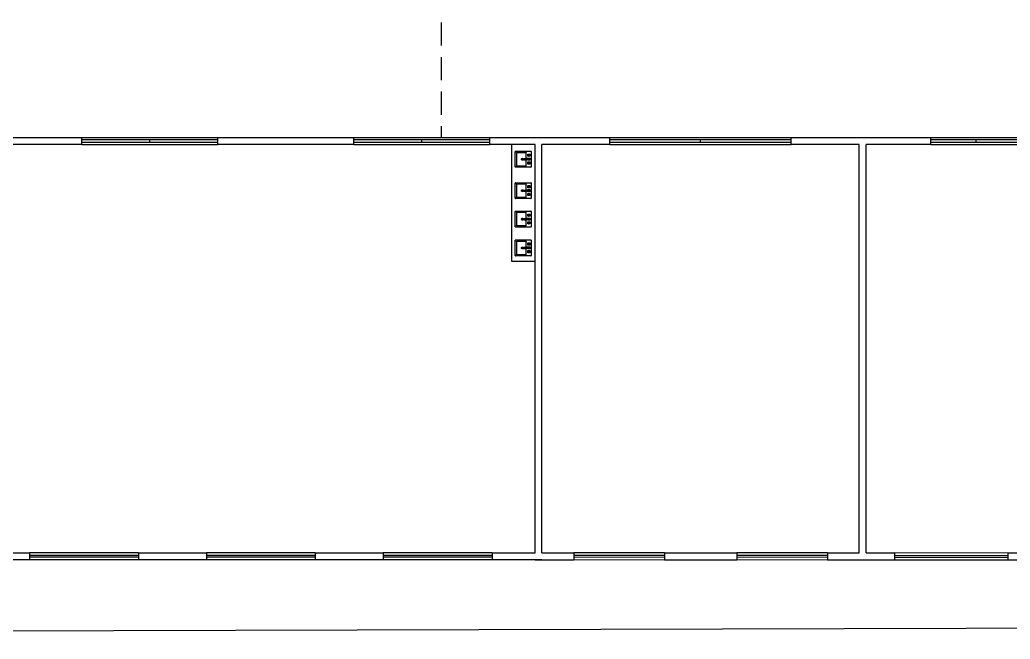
# Model space of a CAD drawing. Header units: centimetres. Extents: x 0 to 779865, y -139216 to 99734.
# Drawn here: x 685636 to 687820, y 9702 to 11067 of the extents above; entities that cross this region are included whole.
import ezdxf

# ---------------------------------------------------------------- set-up
doc = ezdxf.new("R2010")
doc.units = ezdxf.units.CM
doc.header["$LTSCALE"] = 4
doc.linetypes.add('HIDDENX2', pattern=[19.05, 12.7, -6.35])
for name, color, linetype in [('0.1', 1, 'Continuous'), ('0.2', 2, 'Continuous'), ('0.6', 6, 'Continuous'), ('02-CONT', 2, 'Continuous')]:
    doc.layers.add(name, color=color, linetype=linetype)

msp = doc.modelspace()

# ---------------------------------------------------------------- linework, layer by layer
at = {"layer": '0.1', "linetype": 'HIDDENX2'}
msp.add_line((686565.69, 11823.016), (686565.69, 10807.013), dxfattribs=at)
at = {"layer": '0.1'}
for p, q in [((686072.69, 10807.013), (685772.69, 10807.013)), ((685772.69, 10792.013), (686072.69, 10792.013)), ((686672.69, 10807.013), (686372.69, 10807.013)), ((686372.69, 10792.013), (686672.69, 10792.013)), ((687337.69, 10807.013), (686937.69, 10807.013)), ((686937.69, 10792.013), (687337.69, 10792.013)), ((687845.19, 10807.013), (687645.19, 10807.013)), ((687645.19, 10792.013), (687845.19, 10792.013)), ((686728.892, 10776.553), (686728.864, 10776.349)), ((686728.864, 10742.924), (686728.864, 10776.349)), ((686728.976, 10776.743), (686728.892, 10776.553)), ((686729.11, 10776.906), (686728.976, 10776.743)), ((686729.284, 10777.031), (686729.11, 10776.906)), ((686729.486, 10777.11), (686729.284, 10777.031)), ((686729.704, 10777.137), (686729.486, 10777.11)), ((686729.704, 10777.137), (686763.024, 10777.137)), ((686731.43, 10773.943), (686731.459, 10774.147)), ((686731.43, 10773.943), (686731.43, 10745.33)), ((686731.459, 10774.147), (686731.543, 10774.337)), ((686731.677, 10774.5), (686731.543, 10774.337)), ((686731.677, 10774.5), (686731.85, 10774.625)), ((686731.85, 10774.625), (686732.053, 10774.704)), ((686732.053, 10774.704), (686732.27, 10774.73)), ((686732.27, 10774.73), (686752.29, 10774.73)), ((686752.29, 10774.73), (686752.508, 10774.704)), ((686752.508, 10774.704), (686752.71, 10774.625)), ((686752.71, 10774.625), (686752.884, 10774.5)), ((686752.884, 10774.5), (686753.018, 10774.337)), ((686753.018, 10774.337), (686753.102, 10774.147)), ((686753.102, 10774.147), (686753.13, 10773.943)), ((686753.13, 10760.977), (686753.13, 10773.943)), ((686756.28, 10770.648), (686760.89, 10770.648)), ((686756.28, 10766.038), (686756.28, 10770.648)), ((686758.157, 10768.76), (686758.158, 10769.882)), ((686758.158, 10769.882), (686758.174, 10769.942)), ((686758.174, 10769.942), (686758.195, 10769.999)), ((686758.195, 10769.999), (686758.22, 10770.053)), ((686758.22, 10770.053), (686758.249, 10770.103)), ((686758.249, 10770.103), (686758.283, 10770.148)), ((686758.283, 10770.148), (686758.319, 10770.189)), ((686758.319, 10770.189), (686758.359, 10770.224)), ((686758.359, 10770.224), (686758.401, 10770.253)), ((686758.401, 10770.253), (686758.445, 10770.276)), ((686758.445, 10770.276), (686758.491, 10770.293)), ((686758.491, 10770.293), (686758.537, 10770.303)), ((686758.537, 10770.303), (686758.585, 10770.306)), ((686758.585, 10770.306), (686758.632, 10770.303)), ((686758.632, 10770.303), (686758.679, 10770.293)), ((686758.679, 10770.293), (686758.725, 10770.276)), ((686758.725, 10770.276), (686758.769, 10770.253)), ((686758.769, 10770.253), (686758.811, 10770.224)), ((686758.811, 10770.224), (686758.85, 10770.189)), ((686758.85, 10770.189), (686758.887, 10770.148)), ((686758.887, 10770.148), (686758.92, 10770.103)), ((686758.92, 10770.103), (686758.949, 10770.053)), ((686758.949, 10770.053), (686758.975, 10769.999)), ((686758.975, 10769.999), (686758.995, 10769.942)), ((686758.995, 10769.942), (686759.012, 10769.882)), ((686759.012, 10766.804), (686759.012, 10769.882)), ((686760.89, 10770.648), (686760.89, 10766.038)), ((686763.241, 10777.11), (686763.024, 10777.137)), ((686763.444, 10777.031), (686763.241, 10777.11)), ((686763.618, 10776.906), (686763.444, 10777.031)), ((686763.751, 10776.743), (686763.618, 10776.906)), ((686763.835, 10776.553), (686763.751, 10776.743)), ((686763.835, 10776.553), (686763.864, 10776.349)), ((686763.864, 10776.349), (686763.864, 10742.924)), ((686742.618, 10759.637), (686742.69, 10760.149)), ((686742.69, 10759.124), (686742.618, 10759.637)), ((686742.69, 10760.149), (686742.901, 10760.627)), ((686742.901, 10758.646), (686742.69, 10759.124)), ((686742.901, 10760.627), (686743.237, 10761.037)), ((686743.237, 10758.236), (686742.901, 10758.646)), ((686743.237, 10761.037), (686743.674, 10761.352)), ((686743.674, 10757.922), (686743.237, 10758.236)), ((686743.674, 10761.352), (686744.184, 10761.55)), ((686744.184, 10757.724), (686743.674, 10757.922)), ((686743.825, 10759.637), (686743.856, 10759.856)), ((686743.856, 10759.417), (686743.825, 10759.637)), ((686743.856, 10759.856), (686743.946, 10760.061)), ((686743.946, 10759.212), (686743.856, 10759.417)), ((686743.925, 10759.637), (686743.953, 10759.832)), ((686743.953, 10759.441), (686743.925, 10759.637)), ((686743.946, 10760.061), (686744.09, 10760.237)), ((686744.09, 10759.036), (686743.946, 10759.212)), ((686743.953, 10759.832), (686744.033, 10760.014)), ((686744.033, 10759.259), (686743.953, 10759.441)), ((686744.033, 10760.014), (686744.161, 10760.171)), ((686744.161, 10759.103), (686744.033, 10759.259)), ((686744.09, 10760.237), (686744.278, 10760.372)), ((686744.278, 10758.901), (686744.09, 10759.036)), ((686744.161, 10760.171), (686744.328, 10760.291)), ((686744.328, 10758.983), (686744.161, 10759.103)), ((686744.184, 10761.55), (686744.73, 10761.617)), ((686744.73, 10757.656), (686744.184, 10757.724)), ((686744.278, 10760.372), (686744.496, 10760.457)), ((686744.496, 10758.816), (686744.278, 10758.901)), ((686744.328, 10760.291), (686744.522, 10760.366)), ((686744.522, 10758.907), (686744.328, 10758.983)), ((686744.496, 10760.457), (686744.73, 10760.486)), ((686744.73, 10758.787), (686744.496, 10758.816)), ((686744.522, 10760.366), (686744.73, 10760.392)), ((686744.73, 10758.882), (686744.522, 10758.907)), ((686744.73, 10761.617), (686745.277, 10761.55)), ((686744.73, 10760.486), (686744.965, 10760.457)), ((686744.73, 10760.392), (686744.939, 10760.366)), ((686744.939, 10758.907), (686744.73, 10758.882)), ((686744.965, 10758.816), (686744.73, 10758.787)), ((686745.277, 10757.724), (686744.73, 10757.656)), ((686744.939, 10760.366), (686745.133, 10760.291)), ((686745.133, 10758.983), (686744.939, 10758.907)), ((686744.965, 10760.457), (686745.183, 10760.372)), ((686745.183, 10758.901), (686744.965, 10758.816)), ((686745.133, 10760.291), (686745.3, 10760.171)), ((686745.3, 10759.103), (686745.133, 10758.983)), ((686745.183, 10760.372), (686745.371, 10760.237)), ((686745.371, 10759.036), (686745.183, 10758.901)), ((686745.277, 10761.55), (686745.787, 10761.352)), ((686745.787, 10757.922), (686745.277, 10757.724)), ((686745.3, 10760.171), (686745.428, 10760.014)), ((686745.428, 10759.259), (686745.3, 10759.103)), ((686745.371, 10760.237), (686745.515, 10760.061)), ((686745.515, 10759.212), (686745.371, 10759.036)), ((686745.428, 10760.014), (686745.508, 10759.832)), ((686745.508, 10759.441), (686745.428, 10759.259)), ((686745.508, 10759.832), (686745.536, 10759.637)), ((686745.536, 10759.637), (686745.508, 10759.441)), ((686745.515, 10760.061), (686745.605, 10759.856)), ((686745.605, 10759.417), (686745.515, 10759.212)), ((686745.605, 10759.856), (686745.636, 10759.637)), ((686745.636, 10759.637), (686745.605, 10759.417)), ((686745.787, 10761.352), (686746.224, 10761.037)), ((686746.224, 10758.236), (686745.787, 10757.922)), ((686746.224, 10761.037), (686746.56, 10760.627)), ((686746.56, 10758.646), (686746.224, 10758.236)), ((686746.56, 10760.627), (686746.771, 10760.149)), ((686746.771, 10759.124), (686746.56, 10758.646)), ((686746.771, 10760.149), (686746.843, 10759.637)), ((686746.843, 10759.637), (686746.771, 10759.124)), ((686747.725, 10760.977), (686747.725, 10758.296)), ((686747.725, 10760.977), (686753.13, 10760.977)), ((686747.725, 10758.296), (686753.13, 10758.296)), ((686756.28, 10760.977), (686753.13, 10760.977)), ((686753.13, 10745.33), (686753.13, 10758.296)), ((686756.28, 10758.296), (686753.13, 10758.296)), ((686760.89, 10766.038), (686756.28, 10766.038)), ((686756.28, 10760.977), (686756.28, 10761.942)), ((686756.28, 10761.942), (686760.89, 10761.942)), ((686756.28, 10760.977), (686759.012, 10760.977)), ((686756.28, 10757.332), (686756.28, 10758.296)), ((686759.012, 10758.296), (686756.28, 10758.296)), ((686760.89, 10757.332), (686756.28, 10757.332)), ((686756.28, 10748.965), (686756.28, 10753.575)), ((686756.28, 10753.575), (686760.89, 10753.575)), ((686760.89, 10748.965), (686756.28, 10748.965)), ((686758.157, 10768.756), (686758.157, 10768.76)), ((686758.157, 10768.76), (686758.158, 10766.804)), ((686758.158, 10752.809), (686758.157, 10751.678)), ((686758.157, 10751.678), (686758.157, 10751.681)), ((686758.157, 10751.678), (686758.158, 10749.73)), ((686758.158, 10766.804), (686758.174, 10766.744)), ((686758.158, 10752.809), (686758.174, 10752.869)), ((686758.158, 10749.73), (686758.174, 10749.671)), ((686758.174, 10766.744), (686758.195, 10766.687)), ((686758.174, 10752.869), (686758.195, 10752.926)), ((686758.174, 10749.671), (686758.195, 10749.614)), ((686758.195, 10766.687), (686758.22, 10766.633)), ((686758.195, 10752.926), (686758.22, 10752.98)), ((686758.195, 10749.614), (686758.22, 10749.56)), ((686758.22, 10766.633), (686758.249, 10766.583)), ((686758.22, 10752.98), (686758.249, 10753.03)), ((686758.22, 10749.56), (686758.249, 10749.51)), ((686758.249, 10766.583), (686758.283, 10766.538)), ((686758.249, 10753.03), (686758.283, 10753.075)), ((686758.249, 10749.51), (686758.283, 10749.464)), ((686758.283, 10766.538), (686758.319, 10766.497)), ((686758.283, 10753.075), (686758.319, 10753.116)), ((686758.283, 10749.464), (686758.319, 10749.424)), ((686758.319, 10766.497), (686758.359, 10766.462)), ((686758.319, 10753.116), (686758.359, 10753.151)), ((686758.319, 10749.424), (686758.359, 10749.389)), ((686758.359, 10766.462), (686758.401, 10766.433)), ((686758.359, 10753.151), (686758.401, 10753.18)), ((686758.359, 10749.389), (686758.401, 10749.36)), ((686758.401, 10766.433), (686758.445, 10766.41)), ((686758.401, 10753.18), (686758.445, 10753.203)), ((686758.401, 10749.36), (686758.445, 10749.337)), ((686758.445, 10766.41), (686758.491, 10766.393)), ((686758.445, 10753.203), (686758.491, 10753.22)), ((686758.445, 10749.337), (686758.491, 10749.32)), ((686758.491, 10766.393), (686758.537, 10766.383)), ((686758.491, 10753.22), (686758.537, 10753.23)), ((686758.491, 10749.32), (686758.537, 10749.31)), ((686758.537, 10766.383), (686758.585, 10766.38)), ((686758.537, 10753.23), (686758.585, 10753.233)), ((686758.537, 10749.31), (686758.585, 10749.306)), ((686758.585, 10766.38), (686758.632, 10766.383)), ((686758.585, 10753.233), (686758.632, 10753.23)), ((686758.585, 10749.306), (686758.632, 10749.31)), ((686758.632, 10766.383), (686758.679, 10766.393)), ((686758.632, 10753.23), (686758.679, 10753.22)), ((686758.632, 10749.31), (686758.679, 10749.32)), ((686758.679, 10766.393), (686758.725, 10766.41)), ((686758.679, 10753.22), (686758.725, 10753.203)), ((686758.679, 10749.32), (686758.725, 10749.337)), ((686758.725, 10766.41), (686758.769, 10766.433)), ((686758.725, 10753.203), (686758.769, 10753.18)), ((686758.725, 10749.337), (686758.769, 10749.36)), ((686758.769, 10766.433), (686758.811, 10766.462)), ((686758.769, 10753.18), (686758.811, 10753.151)), ((686758.769, 10749.36), (686758.811, 10749.389)), ((686758.811, 10766.462), (686758.85, 10766.497)), ((686758.811, 10753.151), (686758.85, 10753.116)), ((686758.811, 10749.389), (686758.85, 10749.424)), ((686758.85, 10766.497), (686758.887, 10766.538)), ((686758.85, 10753.116), (686758.887, 10753.075)), ((686758.85, 10749.424), (686758.887, 10749.464)), ((686758.887, 10766.538), (686758.92, 10766.583)), ((686758.887, 10753.075), (686758.92, 10753.03)), ((686758.887, 10749.464), (686758.92, 10749.51)), ((686758.92, 10766.583), (686758.949, 10766.633)), ((686758.92, 10753.03), (686758.949, 10752.98)), ((686758.92, 10749.51), (686758.949, 10749.56)), ((686758.949, 10766.633), (686758.975, 10766.687)), ((686758.949, 10752.98), (686758.975, 10752.926)), ((686758.949, 10749.56), (686758.975, 10749.614)), ((686758.975, 10766.687), (686758.995, 10766.744)), ((686758.975, 10752.926), (686758.995, 10752.869)), ((686758.975, 10749.614), (686758.995, 10749.671)), ((686758.995, 10766.744), (686759.012, 10766.804)), ((686758.995, 10752.869), (686759.012, 10752.809)), ((686758.995, 10749.671), (686759.012, 10749.73)), ((686759.012, 10760.977), (686759.012, 10758.296)), ((686759.012, 10749.73), (686759.012, 10752.809)), ((686760.89, 10761.942), (686760.89, 10757.332)), ((686760.89, 10753.575), (686760.89, 10748.965)), ((686728.864, 10742.924), (686728.892, 10742.72)), ((686728.892, 10742.72), (686728.976, 10742.53)), ((686728.976, 10742.53), (686729.11, 10742.367)), ((686729.11, 10742.367), (686729.284, 10742.242)), ((686729.284, 10742.242), (686729.486, 10742.163)), ((686729.486, 10742.163), (686729.704, 10742.137)), ((686763.024, 10742.137), (686729.704, 10742.137)), ((686731.459, 10745.127), (686731.43, 10745.33)), ((686731.543, 10744.937), (686731.459, 10745.127)), ((686731.677, 10744.774), (686731.543, 10744.937)), ((686731.85, 10744.648), (686731.677, 10744.774)), ((686732.053, 10744.57), (686731.85, 10744.648)), ((686732.27, 10744.543), (686732.053, 10744.57)), ((686752.29, 10744.543), (686732.27, 10744.543)), ((686752.29, 10744.543), (686752.508, 10744.57)), ((686752.508, 10744.57), (686752.71, 10744.648)), ((686752.71, 10744.648), (686752.884, 10744.774)), ((686752.884, 10744.774), (686753.018, 10744.937)), ((686753.018, 10744.937), (686753.102, 10745.127)), ((686753.102, 10745.127), (686753.13, 10745.33)), ((686763.024, 10742.137), (686763.241, 10742.163)), ((686763.241, 10742.163), (686763.444, 10742.242)), ((686763.444, 10742.242), (686763.618, 10742.367)), ((686763.618, 10742.367), (686763.751, 10742.53)), ((686763.751, 10742.53), (686763.835, 10742.72)), ((686763.835, 10742.72), (686763.864, 10742.924)), ((686728.892, 10707.281), (686728.864, 10707.077)), ((686728.864, 10673.652), (686728.864, 10707.077)), ((686728.976, 10707.471), (686728.892, 10707.281)), ((686729.11, 10707.634), (686728.976, 10707.471)), ((686729.284, 10707.759), (686729.11, 10707.634)), ((686729.486, 10707.838), (686729.284, 10707.759)), ((686729.704, 10707.865), (686729.486, 10707.838)), ((686729.704, 10707.865), (686763.024, 10707.865)), ((686731.43, 10704.671), (686731.459, 10704.875)), ((686731.43, 10704.671), (686731.43, 10676.059)), ((686731.459, 10704.875), (686731.543, 10705.065)), ((686731.677, 10705.228), (686731.543, 10705.065)), ((686731.677, 10705.228), (686731.85, 10705.353)), ((686731.85, 10705.353), (686732.053, 10705.432)), ((686732.053, 10705.432), (686732.27, 10705.459)), ((686732.27, 10705.459), (686752.29, 10705.459)), ((686752.29, 10705.459), (686752.508, 10705.432)), ((686752.508, 10705.432), (686752.71, 10705.353)), ((686752.71, 10705.353), (686752.884, 10705.228)), ((686752.884, 10705.228), (686753.018, 10705.065)), ((686753.018, 10705.065), (686753.102, 10704.875)), ((686753.102, 10704.875), (686753.13, 10704.671)), ((686753.13, 10691.706), (686753.13, 10704.671)), ((686763.241, 10707.838), (686763.024, 10707.865)), ((686763.444, 10707.759), (686763.241, 10707.838)), ((686763.618, 10707.634), (686763.444, 10707.759)), ((686763.751, 10707.471), (686763.618, 10707.634)), ((686763.835, 10707.281), (686763.751, 10707.471)), ((686763.835, 10707.281), (686763.864, 10707.077)), ((686763.864, 10707.077), (686763.864, 10673.652)), ((686742.618, 10690.365), (686742.69, 10690.877)), ((686742.69, 10689.852), (686742.618, 10690.365)), ((686742.69, 10690.877), (686742.901, 10691.355)), ((686742.901, 10689.375), (686742.69, 10689.852)), ((686742.901, 10691.355), (686743.237, 10691.765)), ((686743.237, 10688.965), (686742.901, 10689.375)), ((686743.237, 10691.765), (686743.674, 10692.08)), ((686743.674, 10688.65), (686743.237, 10688.965)), ((686743.674, 10692.08), (686744.184, 10692.278)), ((686744.184, 10688.452), (686743.674, 10688.65)), ((686743.825, 10690.365), (686743.856, 10690.585)), ((686743.856, 10690.145), (686743.825, 10690.365)), ((686743.856, 10690.585), (686743.946, 10690.79)), ((686743.946, 10689.94), (686743.856, 10690.145)), ((686743.925, 10690.365), (686743.953, 10690.56)), ((686743.953, 10690.169), (686743.925, 10690.365)), ((686743.946, 10690.79), (686744.09, 10690.965)), ((686744.09, 10689.764), (686743.946, 10689.94)), ((686743.953, 10690.56), (686744.033, 10690.742)), ((686744.033, 10689.987), (686743.953, 10690.169)), ((686744.033, 10690.742), (686744.161, 10690.899)), ((686744.161, 10689.831), (686744.033, 10689.987)), ((686744.09, 10690.965), (686744.278, 10691.1)), ((686744.278, 10689.629), (686744.09, 10689.764)), ((686744.161, 10690.899), (686744.328, 10691.019)), ((686744.328, 10689.711), (686744.161, 10689.831)), ((686744.184, 10692.278), (686744.73, 10692.345)), ((686744.73, 10688.384), (686744.184, 10688.452)), ((686744.278, 10691.1), (686744.496, 10691.185)), ((686744.496, 10689.545), (686744.278, 10689.629)), ((686744.328, 10691.019), (686744.522, 10691.094)), ((686744.522, 10689.636), (686744.328, 10689.711)), ((686744.496, 10691.185), (686744.73, 10691.214)), ((686744.73, 10689.516), (686744.496, 10689.545)), ((686744.522, 10691.094), (686744.73, 10691.12)), ((686744.73, 10689.61), (686744.522, 10689.636)), ((686744.73, 10692.345), (686745.277, 10692.278)), ((686744.73, 10691.214), (686744.965, 10691.185)), ((686744.73, 10691.12), (686744.939, 10691.094)), ((686744.939, 10689.636), (686744.73, 10689.61)), ((686744.965, 10689.545), (686744.73, 10689.516)), ((686745.277, 10688.452), (686744.73, 10688.384)), ((686744.939, 10691.094), (686745.133, 10691.019)), ((686745.133, 10689.711), (686744.939, 10689.636)), ((686744.965, 10691.185), (686745.183, 10691.1)), ((686745.183, 10689.629), (686744.965, 10689.545)), ((686745.133, 10691.019), (686745.3, 10690.899)), ((686745.3, 10689.831), (686745.133, 10689.711)), ((686745.183, 10691.1), (686745.371, 10690.965)), ((686745.371, 10689.764), (686745.183, 10689.629)), ((686745.277, 10692.278), (686745.787, 10692.08)), ((686745.787, 10688.65), (686745.277, 10688.452)), ((686745.3, 10690.899), (686745.428, 10690.742)), ((686745.428, 10689.987), (686745.3, 10689.831)), ((686745.371, 10690.965), (686745.515, 10690.79)), ((686745.515, 10689.94), (686745.371, 10689.764)), ((686745.428, 10690.742), (686745.508, 10690.56)), ((686745.508, 10690.169), (686745.428, 10689.987)), ((686745.508, 10690.56), (686745.536, 10690.365)), ((686745.536, 10690.365), (686745.508, 10690.169)), ((686745.515, 10690.79), (686745.605, 10690.585)), ((686745.605, 10690.145), (686745.515, 10689.94)), ((686745.605, 10690.585), (686745.636, 10690.365)), ((686745.636, 10690.365), (686745.605, 10690.145)), ((686745.787, 10692.08), (686746.224, 10691.765)), ((686746.224, 10688.965), (686745.787, 10688.65)), ((686746.224, 10691.765), (686746.56, 10691.355)), ((686746.56, 10689.375), (686746.224, 10688.965)), ((686746.56, 10691.355), (686746.771, 10690.877)), ((686746.771, 10689.852), (686746.56, 10689.375)), ((686746.771, 10690.877), (686746.843, 10690.365)), ((686746.843, 10690.365), (686746.771, 10689.852)), ((686747.725, 10691.706), (686747.725, 10689.024)), ((686747.725, 10691.706), (686753.13, 10691.706)), ((686747.725, 10689.024), (686753.13, 10689.024)), ((686756.28, 10691.706), (686753.13, 10691.706)), ((686753.13, 10676.059), (686753.13, 10689.024)), ((686756.28, 10689.024), (686753.13, 10689.024)), ((686756.28, 10701.376), (686760.89, 10701.376)), ((686756.28, 10696.766), (686756.28, 10701.376)), ((686760.89, 10696.766), (686756.28, 10696.766)), ((686756.28, 10691.706), (686756.28, 10692.67)), ((686756.28, 10692.67), (686760.89, 10692.67)), ((686756.28, 10691.706), (686759.012, 10691.706)), ((686756.28, 10688.06), (686756.28, 10689.024)), ((686759.012, 10689.024), (686756.28, 10689.024)), ((686760.89, 10688.06), (686756.28, 10688.06)), ((686756.28, 10679.693), (686756.28, 10684.303)), ((686756.28, 10684.303), (686760.89, 10684.303)), ((686758.157, 10699.489), (686758.158, 10700.611)), ((686758.157, 10699.484), (686758.157, 10699.489)), ((686758.157, 10699.489), (686758.158, 10697.532)), ((686758.158, 10683.538), (686758.157, 10682.406)), ((686758.157, 10682.406), (686758.157, 10682.409)), ((686758.157, 10682.406), (686758.158, 10680.459)), ((686758.158, 10700.611), (686758.174, 10700.67)), ((686758.158, 10697.532), (686758.174, 10697.472)), ((686758.158, 10683.538), (686758.174, 10683.597)), ((686758.174, 10700.67), (686758.195, 10700.728)), ((686758.174, 10697.472), (686758.195, 10697.415)), ((686758.174, 10683.597), (686758.195, 10683.654)), ((686758.195, 10700.728), (686758.22, 10700.781)), ((686758.195, 10697.415), (686758.22, 10697.361)), ((686758.195, 10683.654), (686758.22, 10683.708)), ((686758.22, 10700.781), (686758.249, 10700.831)), ((686758.22, 10697.361), (686758.249, 10697.311)), ((686758.22, 10683.708), (686758.249, 10683.758)), ((686758.249, 10700.831), (686758.283, 10700.877)), ((686758.249, 10697.311), (686758.283, 10697.266)), ((686758.249, 10683.758), (686758.283, 10683.803)), ((686758.283, 10700.877), (686758.319, 10700.917)), ((686758.283, 10697.266), (686758.319, 10697.225)), ((686758.283, 10683.803), (686758.319, 10683.844)), ((686758.319, 10700.917), (686758.359, 10700.952)), ((686758.319, 10697.225), (686758.359, 10697.19)), ((686758.319, 10683.844), (686758.359, 10683.879)), ((686758.359, 10700.952), (686758.401, 10700.981)), ((686758.359, 10697.19), (686758.401, 10697.161)), ((686758.359, 10683.879), (686758.401, 10683.908)), ((686758.401, 10700.981), (686758.445, 10701.005)), ((686758.401, 10697.161), (686758.445, 10697.138)), ((686758.401, 10683.908), (686758.445, 10683.931)), ((686758.445, 10701.005), (686758.491, 10701.021)), ((686758.445, 10697.138), (686758.491, 10697.121)), ((686758.445, 10683.931), (686758.491, 10683.948)), ((686758.491, 10701.021), (686758.537, 10701.031)), ((686758.491, 10697.121), (686758.537, 10697.111)), ((686758.491, 10683.948), (686758.537, 10683.958)), ((686758.537, 10701.031), (686758.585, 10701.035)), ((686758.537, 10697.111), (686758.585, 10697.108)), ((686758.537, 10683.958), (686758.585, 10683.962)), ((686758.585, 10701.035), (686758.632, 10701.031)), ((686758.585, 10697.108), (686758.632, 10697.111)), ((686758.585, 10683.962), (686758.632, 10683.958)), ((686758.632, 10701.031), (686758.679, 10701.021)), ((686758.632, 10697.111), (686758.679, 10697.121)), ((686758.632, 10683.958), (686758.679, 10683.948)), ((686758.679, 10701.021), (686758.725, 10701.005)), ((686758.679, 10697.121), (686758.725, 10697.138)), ((686758.679, 10683.948), (686758.725, 10683.931)), ((686758.725, 10701.005), (686758.769, 10700.981)), ((686758.725, 10697.138), (686758.769, 10697.161)), ((686758.725, 10683.931), (686758.769, 10683.908)), ((686758.769, 10700.981), (686758.811, 10700.952)), ((686758.769, 10697.161), (686758.811, 10697.19)), ((686758.769, 10683.908), (686758.811, 10683.879)), ((686758.811, 10700.952), (686758.85, 10700.917)), ((686758.811, 10697.19), (686758.85, 10697.225)), ((686758.811, 10683.879), (686758.85, 10683.844)), ((686758.85, 10700.917), (686758.887, 10700.877)), ((686758.85, 10697.225), (686758.887, 10697.266)), ((686758.85, 10683.844), (686758.887, 10683.803)), ((686758.887, 10700.877), (686758.92, 10700.831)), ((686758.887, 10697.266), (686758.92, 10697.311)), ((686758.887, 10683.803), (686758.92, 10683.758)), ((686758.92, 10700.831), (686758.949, 10700.781)), ((686758.92, 10697.311), (686758.949, 10697.361)), ((686758.92, 10683.758), (686758.949, 10683.708)), ((686758.949, 10700.781), (686758.975, 10700.728)), ((686758.949, 10697.361), (686758.975, 10697.415)), ((686758.949, 10683.708), (686758.975, 10683.654)), ((686758.975, 10700.728), (686758.995, 10700.67)), ((686758.975, 10697.415), (686758.995, 10697.472)), ((686758.975, 10683.654), (686758.995, 10683.597)), ((686758.995, 10700.67), (686759.012, 10700.611)), ((686758.995, 10697.472), (686759.012, 10697.532)), ((686758.995, 10683.597), (686759.012, 10683.538)), ((686759.012, 10697.532), (686759.012, 10700.611)), ((686759.012, 10691.706), (686759.012, 10689.024)), ((686759.012, 10680.459), (686759.012, 10683.538)), ((686760.89, 10701.376), (686760.89, 10696.766)), ((686760.89, 10692.67), (686760.89, 10688.06)), ((686760.89, 10684.303), (686760.89, 10679.693)), ((686728.864, 10673.652), (686728.892, 10673.449)), ((686728.892, 10673.449), (686728.976, 10673.259)), ((686728.976, 10673.259), (686729.11, 10673.096)), ((686729.11, 10673.096), (686729.284, 10672.97)), ((686729.284, 10672.97), (686729.486, 10672.892)), ((686729.486, 10672.892), (686729.704, 10672.865)), ((686763.024, 10672.865), (686729.704, 10672.865)), ((686731.459, 10675.855), (686731.43, 10676.059)), ((686731.543, 10675.665), (686731.459, 10675.855)), ((686731.677, 10675.502), (686731.543, 10675.665)), ((686731.85, 10675.377), (686731.677, 10675.502)), ((686732.053, 10675.298), (686731.85, 10675.377)), ((686732.27, 10675.271), (686732.053, 10675.298)), ((686752.29, 10675.271), (686732.27, 10675.271)), ((686752.29, 10675.271), (686752.508, 10675.298)), ((686752.508, 10675.298), (686752.71, 10675.377)), ((686752.71, 10675.377), (686752.884, 10675.502)), ((686752.884, 10675.502), (686753.018, 10675.665)), ((686753.018, 10675.665), (686753.102, 10675.855)), ((686753.102, 10675.855), (686753.13, 10676.059)), ((686760.89, 10679.693), (686756.28, 10679.693)), ((686758.158, 10680.459), (686758.174, 10680.399)), ((686758.174, 10680.399), (686758.195, 10680.342)), ((686758.195, 10680.342), (686758.22, 10680.288)), ((686758.22, 10680.288), (686758.249, 10680.238)), ((686758.249, 10680.238), (686758.283, 10680.193)), ((686758.283, 10680.193), (686758.319, 10680.152)), ((686758.319, 10680.152), (686758.359, 10680.117)), ((686758.359, 10680.117), (686758.401, 10680.088)), ((686758.401, 10680.088), (686758.445, 10680.065)), ((686758.445, 10680.065), (686758.491, 10680.048)), ((686758.491, 10680.048), (686758.537, 10680.038)), ((686758.537, 10680.038), (686758.585, 10680.035)), ((686758.585, 10680.035), (686758.632, 10680.038)), ((686758.632, 10680.038), (686758.679, 10680.048)), ((686758.679, 10680.048), (686758.725, 10680.065)), ((686758.725, 10680.065), (686758.769, 10680.088)), ((686758.769, 10680.088), (686758.811, 10680.117)), ((686758.811, 10680.117), (686758.85, 10680.152)), ((686758.85, 10680.152), (686758.887, 10680.193)), ((686758.887, 10680.193), (686758.92, 10680.238)), ((686758.92, 10680.238), (686758.949, 10680.288)), ((686758.949, 10680.288), (686758.975, 10680.342)), ((686758.975, 10680.342), (686758.995, 10680.399)), ((686758.995, 10680.399), (686759.012, 10680.459)), ((686763.024, 10672.865), (686763.241, 10672.892)), ((686763.241, 10672.892), (686763.444, 10672.97)), ((686763.444, 10672.97), (686763.618, 10673.096)), ((686763.618, 10673.096), (686763.751, 10673.259)), ((686763.751, 10673.259), (686763.835, 10673.449)), ((686763.835, 10673.449), (686763.864, 10673.652)), ((686728.892, 10644.501), (686728.864, 10644.297)), ((686728.864, 10610.872), (686728.864, 10644.297)), ((686728.976, 10644.691), (686728.892, 10644.501)), ((686729.11, 10644.854), (686728.976, 10644.691)), ((686729.284, 10644.979), (686729.11, 10644.854)), ((686729.486, 10645.058), (686729.284, 10644.979)), ((686729.704, 10645.085), (686729.486, 10645.058)), ((686729.704, 10645.085), (686763.024, 10645.085)), ((686731.43, 10641.891), (686731.459, 10642.095)), ((686731.43, 10641.891), (686731.43, 10613.278)), ((686731.459, 10642.095), (686731.543, 10642.285)), ((686731.677, 10642.448), (686731.543, 10642.285)), ((686731.677, 10642.448), (686731.85, 10642.573)), ((686731.85, 10642.573), (686732.053, 10642.651)), ((686732.053, 10642.651), (686732.27, 10642.678)), ((686732.27, 10642.678), (686752.29, 10642.678)), ((686752.29, 10642.678), (686752.508, 10642.651)), ((686752.508, 10642.651), (686752.71, 10642.573)), ((686752.71, 10642.573), (686752.884, 10642.448)), ((686752.884, 10642.448), (686753.018, 10642.285)), ((686753.018, 10642.285), (686753.102, 10642.095)), ((686753.102, 10642.095), (686753.13, 10641.891)), ((686753.13, 10628.925), (686753.13, 10641.891)), ((686756.28, 10638.596), (686760.89, 10638.596)), ((686756.28, 10633.986), (686756.28, 10638.596)), ((686758.157, 10636.708), (686758.158, 10637.83)), ((686758.158, 10637.83), (686758.174, 10637.89)), ((686758.174, 10637.89), (686758.195, 10637.947)), ((686758.195, 10637.947), (686758.22, 10638.001)), ((686758.22, 10638.001), (686758.249, 10638.051)), ((686758.249, 10638.051), (686758.283, 10638.096)), ((686758.283, 10638.096), (686758.319, 10638.137)), ((686758.319, 10638.137), (686758.359, 10638.172)), ((686758.359, 10638.172), (686758.401, 10638.201)), ((686758.401, 10638.201), (686758.445, 10638.224)), ((686758.445, 10638.224), (686758.491, 10638.241)), ((686758.491, 10638.241), (686758.537, 10638.251)), ((686758.537, 10638.251), (686758.585, 10638.254)), ((686758.585, 10638.254), (686758.632, 10638.251)), ((686758.632, 10638.251), (686758.679, 10638.241)), ((686758.679, 10638.241), (686758.725, 10638.224)), ((686758.725, 10638.224), (686758.769, 10638.201)), ((686758.769, 10638.201), (686758.811, 10638.172)), ((686758.811, 10638.172), (686758.85, 10638.137)), ((686758.85, 10638.137), (686758.887, 10638.096)), ((686758.887, 10638.096), (686758.92, 10638.051)), ((686758.92, 10638.051), (686758.949, 10638.001)), ((686758.949, 10638.001), (686758.975, 10637.947)), ((686758.975, 10637.947), (686758.995, 10637.89)), ((686758.995, 10637.89), (686759.012, 10637.83)), ((686759.012, 10634.751), (686759.012, 10637.83)), ((686760.89, 10638.596), (686760.89, 10633.986)), ((686763.241, 10645.058), (686763.024, 10645.085)), ((686763.444, 10644.979), (686763.241, 10645.058)), ((686763.618, 10644.854), (686763.444, 10644.979)), ((686763.751, 10644.691), (686763.618, 10644.854)), ((686763.835, 10644.501), (686763.751, 10644.691)), ((686763.835, 10644.501), (686763.864, 10644.297)), ((686763.864, 10644.297), (686763.864, 10610.872)), ((686742.618, 10627.585), (686742.69, 10628.097)), ((686742.69, 10627.072), (686742.618, 10627.585)), ((686742.69, 10628.097), (686742.901, 10628.575)), ((686742.901, 10626.594), (686742.69, 10627.072)), ((686742.901, 10628.575), (686743.237, 10628.985)), ((686743.237, 10626.184), (686742.901, 10626.594)), ((686743.237, 10628.985), (686743.674, 10629.3)), ((686743.674, 10625.869), (686743.237, 10626.184)), ((686743.674, 10629.3), (686744.184, 10629.497)), ((686744.184, 10625.672), (686743.674, 10625.869)), ((686743.825, 10627.585), (686743.856, 10627.804)), ((686743.856, 10627.365), (686743.825, 10627.585)), ((686743.856, 10627.804), (686743.946, 10628.009)), ((686743.946, 10627.16), (686743.856, 10627.365)), ((686743.925, 10627.585), (686743.953, 10627.78)), ((686743.953, 10627.389), (686743.925, 10627.585)), ((686743.946, 10628.009), (686744.09, 10628.185)), ((686744.09, 10626.984), (686743.946, 10627.16)), ((686743.953, 10627.78), (686744.033, 10627.962)), ((686744.033, 10627.207), (686743.953, 10627.389)), ((686744.033, 10627.962), (686744.161, 10628.118)), ((686744.161, 10627.051), (686744.033, 10627.207)), ((686744.09, 10628.185), (686744.278, 10628.32)), ((686744.278, 10626.849), (686744.09, 10626.984)), ((686744.161, 10628.118), (686744.328, 10628.238)), ((686744.328, 10626.931), (686744.161, 10627.051)), ((686744.184, 10629.497), (686744.73, 10629.565)), ((686744.73, 10625.604), (686744.184, 10625.672)), ((686744.278, 10628.32), (686744.496, 10628.405)), ((686744.496, 10626.764), (686744.278, 10626.849)), ((686744.328, 10628.238), (686744.522, 10628.314)), ((686744.522, 10626.855), (686744.328, 10626.931)), ((686744.496, 10628.405), (686744.73, 10628.434)), ((686744.73, 10626.735), (686744.496, 10626.764)), ((686744.522, 10628.314), (686744.73, 10628.34)), ((686744.73, 10626.829), (686744.522, 10626.855)), ((686744.73, 10629.565), (686745.277, 10629.497)), ((686744.73, 10628.434), (686744.965, 10628.405)), ((686744.73, 10628.34), (686744.939, 10628.314)), ((686744.939, 10626.855), (686744.73, 10626.829)), ((686744.965, 10626.764), (686744.73, 10626.735)), ((686745.277, 10625.672), (686744.73, 10625.604)), ((686744.939, 10628.314), (686745.133, 10628.238)), ((686745.133, 10626.931), (686744.939, 10626.855)), ((686744.965, 10628.405), (686745.183, 10628.32)), ((686745.183, 10626.849), (686744.965, 10626.764)), ((686745.133, 10628.238), (686745.3, 10628.118)), ((686745.3, 10627.051), (686745.133, 10626.931)), ((686745.183, 10628.32), (686745.371, 10628.185)), ((686745.371, 10626.984), (686745.183, 10626.849)), ((686745.277, 10629.497), (686745.787, 10629.3)), ((686745.787, 10625.869), (686745.277, 10625.672)), ((686745.3, 10628.118), (686745.428, 10627.962)), ((686745.428, 10627.207), (686745.3, 10627.051)), ((686745.371, 10628.185), (686745.515, 10628.009)), ((686745.515, 10627.16), (686745.371, 10626.984)), ((686745.428, 10627.962), (686745.508, 10627.78)), ((686745.508, 10627.389), (686745.428, 10627.207)), ((686745.508, 10627.78), (686745.536, 10627.585)), ((686745.536, 10627.585), (686745.508, 10627.389)), ((686745.515, 10628.009), (686745.605, 10627.804)), ((686745.605, 10627.365), (686745.515, 10627.16)), ((686745.605, 10627.804), (686745.636, 10627.585)), ((686745.636, 10627.585), (686745.605, 10627.365)), ((686745.787, 10629.3), (686746.224, 10628.985)), ((686746.224, 10626.184), (686745.787, 10625.869)), ((686746.224, 10628.985), (686746.56, 10628.575)), ((686746.56, 10626.594), (686746.224, 10626.184)), ((686746.56, 10628.575), (686746.771, 10628.097)), ((686746.771, 10627.072), (686746.56, 10626.594)), ((686746.771, 10628.097), (686746.843, 10627.585)), ((686746.843, 10627.585), (686746.771, 10627.072)), ((686747.725, 10628.925), (686747.725, 10626.244)), ((686747.725, 10628.925), (686753.13, 10628.925)), ((686747.725, 10626.244), (686753.13, 10626.244)), ((686756.28, 10628.925), (686753.13, 10628.925)), ((686753.13, 10613.278), (686753.13, 10626.244)), ((686756.28, 10626.244), (686753.13, 10626.244)), ((686760.89, 10633.986), (686756.28, 10633.986)), ((686756.28, 10628.925), (686756.28, 10629.889)), ((686756.28, 10629.889), (686760.89, 10629.889)), ((686756.28, 10628.925), (686759.012, 10628.925)), ((686756.28, 10625.28), (686756.28, 10626.244)), ((686759.012, 10626.244), (686756.28, 10626.244)), ((686760.89, 10625.28), (686756.28, 10625.28)), ((686756.28, 10616.913), (686756.28, 10621.523)), ((686756.28, 10621.523), (686760.89, 10621.523)), ((686760.89, 10616.913), (686756.28, 10616.913)), ((686758.157, 10636.704), (686758.157, 10636.708)), ((686758.157, 10636.708), (686758.158, 10634.751)), ((686758.158, 10620.757), (686758.157, 10619.626)), ((686758.157, 10619.626), (686758.157, 10619.629)), ((686758.157, 10619.626), (686758.158, 10617.678)), ((686758.158, 10634.751), (686758.174, 10634.692)), ((686758.158, 10620.757), (686758.174, 10620.817)), ((686758.158, 10617.678), (686758.174, 10617.619)), ((686758.174, 10634.692), (686758.195, 10634.635)), ((686758.174, 10620.817), (686758.195, 10620.874)), ((686758.174, 10617.619), (686758.195, 10617.561)), ((686758.195, 10634.635), (686758.22, 10634.581)), ((686758.195, 10620.874), (686758.22, 10620.928)), ((686758.195, 10617.561), (686758.22, 10617.508)), ((686758.22, 10634.581), (686758.249, 10634.531)), ((686758.22, 10620.928), (686758.249, 10620.978)), ((686758.22, 10617.508), (686758.249, 10617.458)), ((686758.249, 10634.531), (686758.283, 10634.485)), ((686758.249, 10620.978), (686758.283, 10621.023)), ((686758.249, 10617.458), (686758.283, 10617.412)), ((686758.283, 10634.485), (686758.319, 10634.445)), ((686758.283, 10621.023), (686758.319, 10621.064)), ((686758.283, 10617.412), (686758.319, 10617.372)), ((686758.319, 10634.445), (686758.359, 10634.41)), ((686758.319, 10621.064), (686758.359, 10621.099)), ((686758.319, 10617.372), (686758.359, 10617.337)), ((686758.359, 10634.41), (686758.401, 10634.381)), ((686758.359, 10621.099), (686758.401, 10621.128)), ((686758.359, 10617.337), (686758.401, 10617.308)), ((686758.401, 10634.381), (686758.445, 10634.358)), ((686758.401, 10621.128), (686758.445, 10621.151)), ((686758.401, 10617.308), (686758.445, 10617.284)), ((686758.445, 10634.358), (686758.491, 10634.341)), ((686758.445, 10621.151), (686758.491, 10621.168)), ((686758.445, 10617.284), (686758.491, 10617.268)), ((686758.491, 10634.341), (686758.537, 10634.331)), ((686758.491, 10621.168), (686758.537, 10621.178)), ((686758.491, 10617.268), (686758.537, 10617.258)), ((686758.537, 10634.331), (686758.585, 10634.327)), ((686758.537, 10621.178), (686758.585, 10621.181)), ((686758.537, 10617.258), (686758.585, 10617.254)), ((686758.585, 10634.327), (686758.632, 10634.331)), ((686758.585, 10621.181), (686758.632, 10621.178)), ((686758.585, 10617.254), (686758.632, 10617.258)), ((686758.632, 10634.331), (686758.679, 10634.341)), ((686758.632, 10621.178), (686758.679, 10621.168)), ((686758.632, 10617.258), (686758.679, 10617.268)), ((686758.679, 10634.341), (686758.725, 10634.358)), ((686758.679, 10621.168), (686758.725, 10621.151)), ((686758.679, 10617.268), (686758.725, 10617.284)), ((686758.725, 10634.358), (686758.769, 10634.381)), ((686758.725, 10621.151), (686758.769, 10621.128)), ((686758.725, 10617.284), (686758.769, 10617.308)), ((686758.769, 10634.381), (686758.811, 10634.41)), ((686758.769, 10621.128), (686758.811, 10621.099)), ((686758.769, 10617.308), (686758.811, 10617.337)), ((686758.811, 10634.41), (686758.85, 10634.445)), ((686758.811, 10621.099), (686758.85, 10621.064)), ((686758.811, 10617.337), (686758.85, 10617.372)), ((686758.85, 10634.445), (686758.887, 10634.485)), ((686758.85, 10621.064), (686758.887, 10621.023)), ((686758.85, 10617.372), (686758.887, 10617.412)), ((686758.887, 10634.485), (686758.92, 10634.531)), ((686758.887, 10621.023), (686758.92, 10620.978)), ((686758.887, 10617.412), (686758.92, 10617.458)), ((686758.92, 10634.531), (686758.949, 10634.581)), ((686758.92, 10620.978), (686758.949, 10620.928)), ((686758.92, 10617.458), (686758.949, 10617.508)), ((686758.949, 10634.581), (686758.975, 10634.635)), ((686758.949, 10620.928), (686758.975, 10620.874)), ((686758.949, 10617.508), (686758.975, 10617.561)), ((686758.975, 10634.635), (686758.995, 10634.692)), ((686758.975, 10620.874), (686758.995, 10620.817)), ((686758.975, 10617.561), (686758.995, 10617.619)), ((686758.995, 10634.692), (686759.012, 10634.751)), ((686758.995, 10620.817), (686759.012, 10620.757)), ((686758.995, 10617.619), (686759.012, 10617.678)), ((686759.012, 10628.925), (686759.012, 10626.244)), ((686759.012, 10617.678), (686759.012, 10620.757)), ((686760.89, 10629.889), (686760.89, 10625.28)), ((686760.89, 10621.523), (686760.89, 10616.913)), ((686728.864, 10610.872), (686728.892, 10610.668)), ((686728.892, 10610.668), (686728.976, 10610.478)), ((686728.976, 10610.478), (686729.11, 10610.315)), ((686729.11, 10610.315), (686729.284, 10610.19)), ((686729.284, 10610.19), (686729.486, 10610.111)), ((686729.486, 10610.111), (686729.704, 10610.085)), ((686763.024, 10610.085), (686729.704, 10610.085)), ((686731.459, 10613.074), (686731.43, 10613.278)), ((686731.543, 10612.885), (686731.459, 10613.074)), ((686731.677, 10612.721), (686731.543, 10612.885)), ((686731.85, 10612.596), (686731.677, 10612.721)), ((686732.053, 10612.518), (686731.85, 10612.596)), ((686732.27, 10612.491), (686732.053, 10612.518)), ((686752.29, 10612.491), (686732.27, 10612.491)), ((686752.29, 10612.491), (686752.508, 10612.518)), ((686752.508, 10612.518), (686752.71, 10612.596)), ((686752.71, 10612.596), (686752.884, 10612.721)), ((686752.884, 10612.721), (686753.018, 10612.885)), ((686753.018, 10612.885), (686753.102, 10613.074)), ((686753.102, 10613.074), (686753.13, 10613.278)), ((686763.024, 10610.085), (686763.241, 10610.111)), ((686763.241, 10610.111), (686763.444, 10610.19)), ((686763.444, 10610.19), (686763.618, 10610.315)), ((686763.618, 10610.315), (686763.751, 10610.478)), ((686763.751, 10610.478), (686763.835, 10610.668)), ((686763.835, 10610.668), (686763.864, 10610.872)), ((686728.892, 10581.094), (686728.864, 10580.891)), ((686728.864, 10547.466), (686728.864, 10580.891)), ((686728.976, 10581.284), (686728.892, 10581.094)), ((686729.11, 10581.447), (686728.976, 10581.284)), ((686729.284, 10581.573), (686729.11, 10581.447)), ((686729.486, 10581.651), (686729.284, 10581.573)), ((686729.704, 10581.678), (686729.486, 10581.651)), ((686729.704, 10581.678), (686763.024, 10581.678)), ((686731.43, 10578.484), (686731.459, 10578.688)), ((686731.43, 10578.484), (686731.43, 10549.872)), ((686731.459, 10578.688), (686731.543, 10578.878)), ((686731.677, 10579.041), (686731.543, 10578.878)), ((686731.677, 10579.041), (686731.85, 10579.166)), ((686731.85, 10579.166), (686732.053, 10579.245)), ((686732.053, 10579.245), (686732.27, 10579.272)), ((686732.27, 10579.272), (686752.29, 10579.272)), ((686752.29, 10579.272), (686752.508, 10579.245)), ((686752.508, 10579.245), (686752.71, 10579.166)), ((686752.71, 10579.166), (686752.884, 10579.041)), ((686752.884, 10579.041), (686753.018, 10578.878)), ((686753.018, 10578.878), (686753.102, 10578.688)), ((686753.102, 10578.688), (686753.13, 10578.484)), ((686753.13, 10565.519), (686753.13, 10578.484)), ((686756.28, 10575.189), (686760.89, 10575.189)), ((686756.28, 10570.58), (686756.28, 10575.189)), ((686758.157, 10573.302), (686758.158, 10574.424)), ((686758.157, 10573.298), (686758.157, 10573.302)), ((686758.157, 10573.302), (686758.158, 10571.345)), ((686758.158, 10574.424), (686758.174, 10574.484)), ((686758.174, 10574.484), (686758.195, 10574.541)), ((686758.195, 10574.541), (686758.22, 10574.594)), ((686758.22, 10574.594), (686758.249, 10574.644)), ((686758.249, 10574.644), (686758.283, 10574.69)), ((686758.283, 10574.69), (686758.319, 10574.73)), ((686758.319, 10574.73), (686758.359, 10574.765)), ((686758.359, 10574.765), (686758.401, 10574.795)), ((686758.401, 10574.795), (686758.445, 10574.818)), ((686758.445, 10574.818), (686758.491, 10574.834)), ((686758.491, 10574.834), (686758.537, 10574.844)), ((686758.537, 10574.844), (686758.585, 10574.848)), ((686758.585, 10574.848), (686758.632, 10574.844)), ((686758.632, 10574.844), (686758.679, 10574.834)), ((686758.679, 10574.834), (686758.725, 10574.818)), ((686758.725, 10574.818), (686758.769, 10574.795)), ((686758.769, 10574.795), (686758.811, 10574.765)), ((686758.811, 10574.765), (686758.85, 10574.73)), ((686758.85, 10574.73), (686758.887, 10574.69)), ((686758.887, 10574.69), (686758.92, 10574.644)), ((686758.92, 10574.644), (686758.949, 10574.594)), ((686758.949, 10574.594), (686758.975, 10574.541)), ((686758.975, 10574.541), (686758.995, 10574.484)), ((686758.995, 10574.484), (686759.012, 10574.424)), ((686759.012, 10571.345), (686759.012, 10574.424)), ((686760.89, 10575.189), (686760.89, 10570.58)), ((686763.241, 10581.651), (686763.024, 10581.678)), ((686763.444, 10581.573), (686763.241, 10581.651)), ((686763.618, 10581.447), (686763.444, 10581.573)), ((686763.751, 10581.284), (686763.618, 10581.447)), ((686763.835, 10581.094), (686763.751, 10581.284)), ((686763.835, 10581.094), (686763.864, 10580.891)), ((686763.864, 10580.891), (686763.864, 10547.466)), ((686742.618, 10564.178), (686742.69, 10564.691)), ((686742.69, 10563.666), (686742.618, 10564.178)), ((686742.69, 10564.691), (686742.901, 10565.168)), ((686742.901, 10563.188), (686742.69, 10563.666)), ((686742.901, 10565.168), (686743.237, 10565.578)), ((686743.237, 10562.778), (686742.901, 10563.188)), ((686743.237, 10565.578), (686743.674, 10565.893)), ((686743.674, 10562.463), (686743.237, 10562.778)), ((686743.674, 10565.893), (686744.184, 10566.091)), ((686744.184, 10562.265), (686743.674, 10562.463)), ((686743.825, 10564.178), (686743.856, 10564.398)), ((686743.856, 10563.958), (686743.825, 10564.178)), ((686743.856, 10564.398), (686743.946, 10564.603)), ((686743.946, 10563.753), (686743.856, 10563.958)), ((686743.925, 10564.178), (686743.953, 10564.374)), ((686743.953, 10563.983), (686743.925, 10564.178)), ((686743.946, 10564.603), (686744.09, 10564.779)), ((686744.09, 10563.578), (686743.946, 10563.753)), ((686743.953, 10564.374), (686744.033, 10564.556)), ((686744.033, 10563.801), (686743.953, 10563.983)), ((686744.033, 10564.556), (686744.161, 10564.712)), ((686744.161, 10563.644), (686744.033, 10563.801)), ((686744.09, 10564.779), (686744.278, 10564.914)), ((686744.278, 10563.443), (686744.09, 10563.578)), ((686744.161, 10564.712), (686744.328, 10564.832)), ((686744.328, 10563.524), (686744.161, 10563.644)), ((686744.184, 10566.091), (686744.73, 10566.159)), ((686744.73, 10562.198), (686744.184, 10562.265)), ((686744.278, 10564.914), (686744.496, 10564.998)), ((686744.496, 10563.358), (686744.278, 10563.443)), ((686744.328, 10564.832), (686744.522, 10564.907)), ((686744.522, 10563.449), (686744.328, 10563.524)), ((686744.496, 10564.998), (686744.73, 10565.027)), ((686744.73, 10563.329), (686744.496, 10563.358)), ((686744.522, 10564.907), (686744.73, 10564.933)), ((686744.73, 10563.423), (686744.522, 10563.449)), ((686744.73, 10566.159), (686745.277, 10566.091)), ((686744.73, 10565.027), (686744.965, 10564.998)), ((686744.73, 10564.933), (686744.939, 10564.907)), ((686744.939, 10563.449), (686744.73, 10563.423)), ((686744.965, 10563.358), (686744.73, 10563.329)), ((686745.277, 10562.265), (686744.73, 10562.198)), ((686744.939, 10564.907), (686745.133, 10564.832)), ((686745.133, 10563.524), (686744.939, 10563.449)), ((686744.965, 10564.998), (686745.183, 10564.914)), ((686745.183, 10563.443), (686744.965, 10563.358)), ((686745.133, 10564.832), (686745.3, 10564.712)), ((686745.3, 10563.644), (686745.133, 10563.524)), ((686745.183, 10564.914), (686745.371, 10564.779)), ((686745.371, 10563.578), (686745.183, 10563.443)), ((686745.277, 10566.091), (686745.787, 10565.893)), ((686745.787, 10562.463), (686745.277, 10562.265)), ((686745.3, 10564.712), (686745.428, 10564.556)), ((686745.428, 10563.801), (686745.3, 10563.644)), ((686745.371, 10564.779), (686745.515, 10564.603)), ((686745.515, 10563.753), (686745.371, 10563.578)), ((686745.428, 10564.556), (686745.508, 10564.374)), ((686745.508, 10563.983), (686745.428, 10563.801)), ((686745.508, 10564.374), (686745.536, 10564.178)), ((686745.536, 10564.178), (686745.508, 10563.983)), ((686745.515, 10564.603), (686745.605, 10564.398)), ((686745.605, 10563.958), (686745.515, 10563.753)), ((686745.605, 10564.398), (686745.636, 10564.178)), ((686745.636, 10564.178), (686745.605, 10563.958)), ((686745.787, 10565.893), (686746.224, 10565.578)), ((686746.224, 10562.778), (686745.787, 10562.463)), ((686746.224, 10565.578), (686746.56, 10565.168)), ((686746.56, 10563.188), (686746.224, 10562.778)), ((686746.56, 10565.168), (686746.771, 10564.691)), ((686746.771, 10563.666), (686746.56, 10563.188)), ((686746.771, 10564.691), (686746.843, 10564.178)), ((686746.843, 10564.178), (686746.771, 10563.666)), ((686747.725, 10565.519), (686747.725, 10562.837)), ((686747.725, 10565.519), (686753.13, 10565.519)), ((686747.725, 10562.837), (686753.13, 10562.837)), ((686756.28, 10565.519), (686753.13, 10565.519)), ((686753.13, 10549.872), (686753.13, 10562.837)), ((686756.28, 10562.837), (686753.13, 10562.837)), ((686760.89, 10570.58), (686756.28, 10570.58)), ((686756.28, 10565.519), (686756.28, 10566.483)), ((686756.28, 10566.483), (686760.89, 10566.483)), ((686756.28, 10565.519), (686759.012, 10565.519)), ((686756.28, 10561.873), (686756.28, 10562.837)), ((686759.012, 10562.837), (686756.28, 10562.837)), ((686760.89, 10561.873), (686756.28, 10561.873)), ((686756.28, 10553.506), (686756.28, 10558.116)), ((686756.28, 10558.116), (686760.89, 10558.116)), ((686760.89, 10553.506), (686756.28, 10553.506)), ((686758.158, 10557.351), (686758.157, 10556.219)), ((686758.157, 10556.219), (686758.157, 10556.222)), ((686758.157, 10556.219), (686758.158, 10554.272)), ((686758.158, 10571.345), (686758.174, 10571.285)), ((686758.158, 10557.351), (686758.174, 10557.41)), ((686758.158, 10554.272), (686758.174, 10554.212)), ((686758.174, 10571.285), (686758.195, 10571.228)), ((686758.174, 10557.41), (686758.195, 10557.468)), ((686758.174, 10554.212), (686758.195, 10554.155)), ((686758.195, 10571.228), (686758.22, 10571.174)), ((686758.195, 10557.468), (686758.22, 10557.521)), ((686758.195, 10554.155), (686758.22, 10554.101)), ((686758.22, 10571.174), (686758.249, 10571.124)), ((686758.22, 10557.521), (686758.249, 10557.571)), ((686758.22, 10554.101), (686758.249, 10554.051)), ((686758.249, 10571.124), (686758.283, 10571.079)), ((686758.249, 10557.571), (686758.283, 10557.617)), ((686758.249, 10554.051), (686758.283, 10554.006)), ((686758.283, 10571.079), (686758.319, 10571.039)), ((686758.283, 10557.617), (686758.319, 10557.657)), ((686758.283, 10554.006), (686758.319, 10553.965)), ((686758.319, 10571.039), (686758.359, 10571.004)), ((686758.319, 10557.657), (686758.359, 10557.692)), ((686758.319, 10553.965), (686758.359, 10553.93)), ((686758.359, 10571.004), (686758.401, 10570.974)), ((686758.359, 10557.692), (686758.401, 10557.721)), ((686758.359, 10553.93), (686758.401, 10553.901)), ((686758.401, 10570.974), (686758.445, 10570.951)), ((686758.401, 10557.721), (686758.445, 10557.745)), ((686758.401, 10553.901), (686758.445, 10553.878)), ((686758.445, 10570.951), (686758.491, 10570.934)), ((686758.445, 10557.745), (686758.491, 10557.761)), ((686758.445, 10553.878), (686758.491, 10553.861)), ((686758.491, 10570.934), (686758.537, 10570.924)), ((686758.491, 10557.761), (686758.537, 10557.771)), ((686758.491, 10553.861), (686758.537, 10553.851)), ((686758.537, 10570.924), (686758.585, 10570.921)), ((686758.537, 10557.771), (686758.585, 10557.775)), ((686758.537, 10553.851), (686758.585, 10553.848)), ((686758.585, 10570.921), (686758.632, 10570.924)), ((686758.585, 10557.775), (686758.632, 10557.771)), ((686758.585, 10553.848), (686758.632, 10553.851)), ((686758.632, 10570.924), (686758.679, 10570.934)), ((686758.632, 10557.771), (686758.679, 10557.761)), ((686758.632, 10553.851), (686758.679, 10553.861)), ((686758.679, 10570.934), (686758.725, 10570.951)), ((686758.679, 10557.761), (686758.725, 10557.745)), ((686758.679, 10553.861), (686758.725, 10553.878)), ((686758.725, 10570.951), (686758.769, 10570.974)), ((686758.725, 10557.745), (686758.769, 10557.721)), ((686758.725, 10553.878), (686758.769, 10553.901)), ((686758.769, 10570.974), (686758.811, 10571.004)), ((686758.769, 10557.721), (686758.811, 10557.692)), ((686758.769, 10553.901), (686758.811, 10553.93)), ((686758.811, 10571.004), (686758.85, 10571.039)), ((686758.811, 10557.692), (686758.85, 10557.657)), ((686758.811, 10553.93), (686758.85, 10553.965)), ((686758.85, 10571.039), (686758.887, 10571.079)), ((686758.85, 10557.657), (686758.887, 10557.617)), ((686758.85, 10553.965), (686758.887, 10554.006)), ((686758.887, 10571.079), (686758.92, 10571.124)), ((686758.887, 10557.617), (686758.92, 10557.571)), ((686758.887, 10554.006), (686758.92, 10554.051)), ((686758.92, 10571.124), (686758.949, 10571.174)), ((686758.92, 10557.571), (686758.949, 10557.521)), ((686758.92, 10554.051), (686758.949, 10554.101)), ((686758.949, 10571.174), (686758.975, 10571.228)), ((686758.949, 10557.521), (686758.975, 10557.468)), ((686758.949, 10554.101), (686758.975, 10554.155)), ((686758.975, 10571.228), (686758.995, 10571.285)), ((686758.975, 10557.468), (686758.995, 10557.41)), ((686758.975, 10554.155), (686758.995, 10554.212)), ((686758.995, 10571.285), (686759.012, 10571.345)), ((686758.995, 10557.41), (686759.012, 10557.351)), ((686758.995, 10554.212), (686759.012, 10554.272)), ((686759.012, 10565.519), (686759.012, 10562.837)), ((686759.012, 10554.272), (686759.012, 10557.351)), ((686760.89, 10566.483), (686760.89, 10561.873)), ((686760.89, 10558.116), (686760.89, 10553.506)), ((686728.864, 10547.466), (686728.892, 10547.262)), ((686728.892, 10547.262), (686728.976, 10547.072)), ((686728.976, 10547.072), (686729.11, 10546.909)), ((686729.11, 10546.909), (686729.284, 10546.784)), ((686729.284, 10546.784), (686729.486, 10546.705)), ((686729.486, 10546.705), (686729.704, 10546.678)), ((686763.024, 10546.678), (686729.704, 10546.678)), ((686731.459, 10549.668), (686731.43, 10549.872)), ((686731.543, 10549.478), (686731.459, 10549.668)), ((686731.677, 10549.315), (686731.543, 10549.478)), ((686731.85, 10549.19), (686731.677, 10549.315)), ((686732.053, 10549.111), (686731.85, 10549.19)), ((686732.27, 10549.084), (686732.053, 10549.111)), ((686752.29, 10549.084), (686732.27, 10549.084)), ((686752.29, 10549.084), (686752.508, 10549.111)), ((686752.508, 10549.111), (686752.71, 10549.19)), ((686752.71, 10549.19), (686752.884, 10549.315)), ((686752.884, 10549.315), (686753.018, 10549.478)), ((686753.018, 10549.478), (686753.102, 10549.668)), ((686753.102, 10549.668), (686753.13, 10549.872)), ((686763.024, 10546.678), (686763.241, 10546.705)), ((686763.241, 10546.705), (686763.444, 10546.784)), ((686763.444, 10546.784), (686763.618, 10546.909)), ((686763.618, 10546.909), (686763.751, 10547.072)), ((686763.751, 10547.072), (686763.835, 10547.262)), ((686763.835, 10547.262), (686763.864, 10547.466))]:
    msp.add_line(p, q, dxfattribs=at)
at = {"layer": '0.2'}
for p, q in [((686072.69, 10802.013), (685772.69, 10802.013)), ((685772.69, 10797.013), (686072.69, 10797.013)), ((685922.69, 10797.013), (685922.69, 10802.013)), ((686672.69, 10802.013), (686372.69, 10802.013)), ((686372.69, 10797.013), (686672.69, 10797.013)), ((686522.69, 10797.013), (686522.69, 10802.013)), ((686720.69, 10792.013), (686720.69, 10535.097)), ((687337.69, 10802.013), (686937.69, 10802.013)), ((686937.69, 10797.013), (687337.69, 10797.013)), ((687137.69, 10797.013), (687137.69, 10802.013)), ((687845.19, 10802.013), (687645.19, 10802.013)), ((687645.19, 10797.013), (687845.19, 10797.013)), ((687745.19, 10797.013), (687745.19, 10802.013)), ((686720.69, 10535.097), (686772.69, 10535.097)), ((685897.69, 9892.264), (685657.69, 9892.264)), ((685897.69, 9886.264), (685657.69, 9886.264)), ((685657.69, 9883.264), (685897.69, 9883.264)), ((685657.69, 9877.264), (685897.69, 9877.264)), ((686287.69, 9892.264), (686047.69, 9892.264)), ((686287.69, 9886.264), (686047.69, 9886.264)), ((686047.69, 9883.264), (686287.69, 9883.264)), ((686047.69, 9877.264), (686287.69, 9877.264)), ((686677.69, 9892.264), (686437.69, 9892.264)), ((686677.69, 9886.264), (686437.69, 9886.264)), ((686437.69, 9883.264), (686677.69, 9883.264)), ((686437.69, 9877.264), (686677.69, 9877.264)), ((687057.69, 9892.013), (686857.69, 9892.264)), ((687057.69, 9886.013), (686857.69, 9886.264)), ((686857.69, 9883.264), (687057.69, 9883.013)), ((686857.69, 9877.264), (687057.69, 9877.013)), ((687417.69, 9892.013), (687217.69, 9892.264)), ((687417.69, 9886.013), (687217.69, 9886.264)), ((687217.69, 9883.264), (687417.69, 9883.013)), ((687217.69, 9877.264), (687417.69, 9877.013)), ((687565.182, 9877.013), (687815.182, 9876.698)), ((687815.19, 9891.698), (687565.19, 9892.013)), ((687815.19, 9885.698), (687565.19, 9886.013)), ((687565.19, 9883.013), (687815.19, 9882.698))]:
    msp.add_line(p, q, dxfattribs=at)
at = {"layer": '0.6'}
for p, q in [((685772.69, 10792.013), (685772.69, 10807.013)), ((686072.69, 10792.013), (686072.69, 10807.013)), ((686372.69, 10792.013), (686372.69, 10807.013)), ((686672.69, 10792.013), (686672.69, 10807.013)), ((686937.69, 10792.013), (686937.69, 10807.013)), ((687337.69, 10792.013), (687337.69, 10807.013)), ((687645.19, 10792.013), (687645.19, 10807.013)), ((685657.69, 9892.264), (685657.69, 9877.264)), ((685897.69, 9892.264), (685897.69, 9877.264)), ((686047.69, 9892.264), (686047.69, 9877.264)), ((686287.69, 9892.264), (686287.69, 9877.264)), ((686437.69, 9892.264), (686437.69, 9877.264)), ((686677.69, 9892.264), (686677.69, 9877.264)), ((686857.69, 9892.013), (686857.69, 9877.013)), ((687057.69, 9892.013), (687057.69, 9877.013)), ((687217.69, 9892.013), (687217.69, 9877.013)), ((687417.69, 9892.013), (687417.69, 9877.013)), ((687565.19, 9892.013), (687565.19, 9877.013)), ((687815.19, 9892.013), (687815.19, 9877.013))]:
    msp.add_line(p, q, dxfattribs=at)
for points in [[(685772.69, 10807.013), (685547.69, 10807.013)], [(685772.69, 10792.013), (685547.69, 10792.013)], [(686372.69, 10807.013), (686072.69, 10807.013)], [(686372.69, 10792.013), (686072.69, 10792.013)], [(686787.69, 10807.013), (686672.69, 10807.013)], [(686677.69, 9892.264), (686772.69, 9892.264), (686772.69, 10792.013), (686672.69, 10792.013)], [(686937.69, 10807.013), (686772.69, 10807.013)], [(686787.69, 9892.013), (686787.69, 10792.013)], [(686937.69, 10792.013), (686787.69, 10792.013)], [(687645.19, 10807.013), (687487.69, 10807.013), (687337.69, 10807.013)], [(687417.69, 9892.013), (687487.69, 9892.013), (687487.69, 10792.013), (687337.69, 10792.013)], [(687502.69, 9892.013), (687502.69, 10792.013)], [(687645.19, 10792.013), (687502.69, 10792.013)], [(685412.69, 10347.013), (685412.69, 9892.264), (685657.69, 9892.264)], [(685397.69, 9877.264), (685657.69, 9877.264)], [(685897.69, 9892.264), (686047.69, 9892.264)], [(685897.69, 9877.264), (686047.69, 9877.264)], [(686287.69, 9892.264), (686437.69, 9892.264)], [(686287.69, 9877.264), (686437.69, 9877.264)], [(686677.69, 9877.264), (686787.69, 9877.264)], [(686772.69, 9877.264), (686772.69, 9877.013), (686857.69, 9877.013)], [(686787.69, 9892.013), (686857.69, 9892.013)], [(687057.69, 9892.013), (687217.69, 9892.013)], [(687057.69, 9877.013), (687217.69, 9877.013)], [(687417.69, 9877.013), (687502.69, 9877.013)], [(687502.69, 9892.013), (687565.19, 9892.013)], [(687502.69, 9877.013), (687565.19, 9877.013)], [(687815.19, 9892.013), (687975.19, 9892.013)], [(687815.19, 9877.013), (687975.19, 9877.013)]]:
    msp.add_lwpolyline(points, dxfattribs=at)
at = {"layer": '02-CONT'}
msp.add_lwpolyline([(691483.936, 9735.709), (679126.632, 9701.927), (679508.517, 12691.477), (692508.957, 12691.477)], close=True, dxfattribs=at)

doc.saveas('drawing.dxf')
